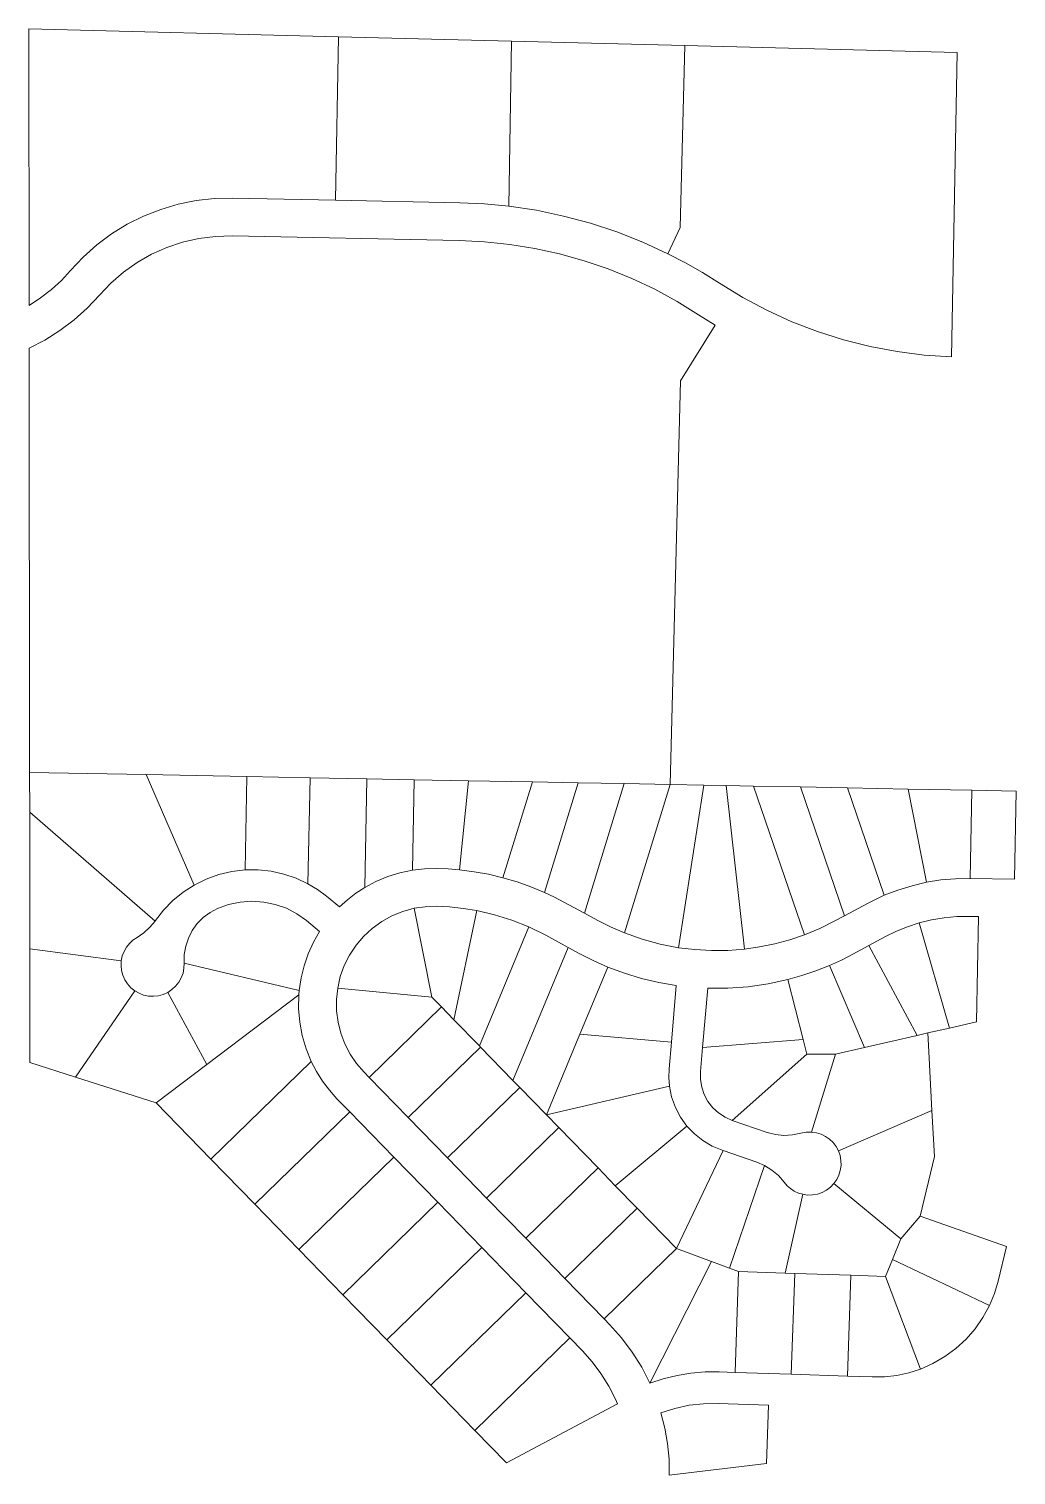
# Model space of a CAD drawing. Header units: feet. Extents: x 2741712 to 2750472, y 1004852 to 1013442.
# Drawn here: x 2748908 to 2750472, y 1004852 to 1007144 of the extents above; entities that cross this region are included whole.
import ezdxf

# ---------------------------------------------------------------- set-up
doc = ezdxf.new("R2010")
doc.units = ezdxf.units.FT
doc.header["$LTSCALE"] = 0.015
doc.header["$MEASUREMENT"] = 0
doc.layers.add('Carver County Parcels', color=7, linetype='Continuous')

msp = doc.modelspace()

# ---------------------------------------------------------------- linework, layer by layer
at = {"layer": 'Carver County Parcels', "lineweight": 5, "ltscale": 100}
for points in [[(2749398.1, 1007131.6), (2748907.8, 1007144.1), (2748908.2, 1006705.9), (2748926.3, 1006717.7), (2748943.3, 1006731), (2748959.2, 1006745.5), (2748973.9, 1006761.3), (2748993.8, 1006782.5), (2749015.5, 1006801.8), (2749038.9, 1006819.2), (2749063.6, 1006834.4), (2749089.6, 1006847.4), (2749116.6, 1006858.1), (2749144.5, 1006866.4), (2749173, 1006872.1), (2749201.9, 1006875.4), (2749231, 1006876), (2749393.4, 1006872.7)], [(2749668.3, 1006863.1), (2749711.9, 1006856.6), (2749755, 1006847.6), (2749797.6, 1006836.2), (2749839.4, 1006822.4), (2749880.4, 1006806.3), (2749920.5, 1006787.9), (2749939.6, 1006829.6), (2749947, 1007117.6), (2749947, 1007117.6), (2749672.6, 1007124.6)], [(2749920.5, 1006787.9), (2749948.2, 1006773.5), (2749975.4, 1006757.9), (2750001.9, 1006741.3), (2750038.9, 1006718.6), (2750077.3, 1006698.2), (2750116.8, 1006680.1), (2750157.3, 1006664.5), (2750198.7, 1006651.3), (2750240.8, 1006640.7), (2750283.5, 1006632.6), (2750326.6, 1006627.1), (2750370, 1006624.2), (2750379, 1007106.6), (2750379, 1007106.6), (2749947, 1007117.6)], [(2749923.8, 1005946.5), (2749940.1, 1006586.3), (2749995.3, 1006674.6), (2749969, 1006691.1), (2749934.8, 1006712.2), (2749899.4, 1006731.4), (2749863, 1006748.5), (2749825.7, 1006763.6), (2749787.6, 1006776.5), (2749748.8, 1006787.4), (2749709.5, 1006796), (2749669.8, 1006802.4), (2749629.8, 1006806.6), (2749589.6, 1006808.6), (2749229.7, 1006816.1), (2749229.7, 1006816.1), (2749203.3, 1006815.3), (2749177.1, 1006812), (2749151.3, 1006806.1), (2749126.3, 1006797.8), (2749102.1, 1006787), (2749079.2, 1006773.9), (2749057.6, 1006758.6), (2749037.6, 1006741.3), (2749019.4, 1006722.2), (2749000.2, 1006701.7), (2748979.4, 1006682.9), (2748957, 1006666), (2748933.2, 1006651), (2748908.3, 1006638.1), (2748908.9, 1005965.7)], [(2749093.5, 1005962.2), (2748908.9, 1005965.7), (2748909, 1005902.7), (2749107.6, 1005730.1), (2749108.3, 1005731.1), (2749121.2, 1005747.6), (2749135.8, 1005762.6), (2749152, 1005775.9), (2749169.6, 1005787.2)], [(2749250.4, 1005811.1), (2749271, 1005811.2), (2749291.6, 1005809), (2749311.7, 1005804.6), (2749331.3, 1005797.9), (2749350, 1005789.1), (2749353.2, 1005957.3), (2749353.2, 1005957.3)], [(2749253.2, 1005959.2), (2749353.2, 1005957.3), (2749443.1, 1005955.6), (2749518.1, 1005954.2), (2749604.5, 1005952.6), (2749705.6, 1005950.7), (2749778.4, 1005949.3)], [(2749443.1, 1005955.6), (2749439.9, 1005783.2), (2749457.7, 1005792.7), (2749476.3, 1005800.5), (2749495.6, 1005806.5), (2749515.4, 1005810.7), (2749518.1, 1005954.2), (2749518.1, 1005954.2)], [(2749604.5, 1005952.6), (2749590.2, 1005811.3), (2749613.3, 1005808.4), (2749636.3, 1005804.2), (2749659, 1005798.8)], [(2749705.6, 1005950.7), (2749659, 1005798.8), (2749681.4, 1005792.2), (2749703.4, 1005784.4), (2749725, 1005775.4), (2749778.4, 1005949.3), (2749778.4, 1005949.3)], [(2749725, 1005775.4), (2749740.5, 1005768.1), (2749755.7, 1005760.2), (2749788.2, 1005742.7), (2749851.2, 1005947.9), (2749851.2, 1005947.9), (2749778.4, 1005949.3)], [(2749788.2, 1005742.7), (2749809.5, 1005731.1), (2749830.3, 1005720.5), (2749851.7, 1005711.3), (2749924, 1005946.5), (2749923.8, 1005946.5), (2749923.8, 1005946.5), (2749851.2, 1005947.9)], [(2749851.7, 1005711.3), (2749879.6, 1005701.4), (2749908, 1005693.6), (2749937, 1005687.9), (2749977.2, 1005945.5), (2749977.2, 1005945.5), (2749924, 1005946.5)], [(2749937, 1005687.9), (2749963, 1005684.8), (2749989.2, 1005683.3), (2750015.4, 1005683.6), (2750041.5, 1005685.6), (2750012.8, 1005944.9), (2750012.8, 1005944.9), (2749977.2, 1005945.5)], [(2750056, 1005944.1), (2750012.8, 1005944.9)], [(2750130.4, 1005942.7), (2750056, 1005944.1), (2750136.6, 1005708.3), (2750161.2, 1005718.5), (2750185.1, 1005730.3), (2750200.2, 1005738.5)], [(2750263.1, 1005770.9), (2750284.9, 1005779.3), (2750307.2, 1005786.2), (2750329.9, 1005791.5), (2750300.9, 1005939.4), (2750300.9, 1005939.4), (2750204.9, 1005941.2)], [(2750402.1, 1005937.5), (2750300.9, 1005939.4)], [(2748909, 1005902.7), (2748909.2, 1005686.3), (2749054.2, 1005667.3), (2749055.8, 1005674.9), (2749058.5, 1005682.1), (2749062.3, 1005688.8), (2749067, 1005694.8), (2749072.7, 1005700), (2749079.1, 1005704.3), (2749089.8, 1005711.5), (2749099.4, 1005720.2), (2749107.6, 1005730.1), (2749107.6, 1005730.1)], [(2749515.4, 1005810.7), (2749534.7, 1005813), (2749554, 1005813.5), (2749572.1, 1005812.8), (2749590.2, 1005811.3)], [(2750329.9, 1005791.5), (2750352.9, 1005795.2), (2750376.1, 1005797.2), (2750399.5, 1005797.6)], [(2749350, 1005789.1), (2749365, 1005780.1), (2749379.1, 1005769.7), (2749400.1, 1005752.6), (2749412.5, 1005763.9), (2749425.8, 1005774.1), (2749439.9, 1005783.2)], [(2749518.2, 1005750.3), (2749500.3, 1005745.4), (2749483.1, 1005738.4), (2749466.8, 1005729.3), (2749451.8, 1005718.4), (2749438.1, 1005705.8), (2749426.1, 1005691.7), (2749415.8, 1005676.2), (2749407.5, 1005659.5), (2749401.2, 1005642.1), (2749397.1, 1005623.9), (2749546.2, 1005609.6), (2749546.2, 1005609.6)], [(2749617.5, 1005746.8), (2749596.1, 1005750.2), (2749574.5, 1005752.5), (2749552.9, 1005753.5), (2749552.9, 1005753.5), (2749535.5, 1005752.9), (2749518.2, 1005750.3), (2749546.2, 1005609.6), (2749561.4, 1005594), (2749581.3, 1005573.5)], [(2750318.6, 1005727.1), (2750300.3, 1005721.1), (2750282.6, 1005713.9), (2750265.4, 1005705.4), (2750239, 1005691.3), (2750315.6, 1005548.9), (2750332.2, 1005552.7), (2750366.5, 1005560.6), (2750366.5, 1005560.6)], [(2749623.5, 1005530.2), (2749674.7, 1005477.6), (2749762.5, 1005688.3), (2749727.1, 1005707.5), (2749727.1, 1005707.5), (2749700.2, 1005720.8)], [(2750041.5, 1005685.6), (2750065.7, 1005689.1), (2750089.7, 1005694), (2750113.4, 1005700.5), (2750136.6, 1005708.3)], [(2748909.2, 1005686.3), (2748909.4, 1005505.7), (2748981.6, 1005482.7)], [(2749825.4, 1005657.2), (2749802.9, 1005667.2), (2749780.9, 1005678.3), (2749780.9, 1005678.3), (2749762.5, 1005688.3)], [(2750239, 1005691.3), (2750213.5, 1005677.5), (2750195.2, 1005668.2), (2750176.6, 1005659.8), (2750232.1, 1005529.6), (2750315.6, 1005548.9), (2750315.6, 1005548.9)], [(2749075.5, 1005619.6), (2749069.4, 1005624.5), (2749064.1, 1005630.4), (2749059.8, 1005637), (2749056.6, 1005644.1), (2749054.6, 1005651.7), (2749053.8, 1005659.5), (2749054.2, 1005667.3), (2749054.2, 1005667.3)], [(2749153.7, 1005663.6), (2749153.5, 1005655.6), (2749152, 1005647.7), (2749149.2, 1005640.1), (2749145.3, 1005633.1), (2749140.3, 1005626.8), (2749134.4, 1005621.4), (2749127.7, 1005617), (2749189.9, 1005502.8)], [(2750176.6, 1005659.8), (2750154.9, 1005651.2), (2750132.8, 1005643.7), (2750110.4, 1005637.3), (2750134.6, 1005542.3), (2750140.5, 1005519.1), (2750186, 1005519), (2750232.1, 1005529.6), (2750232.1, 1005529.6)], [(2750110.4, 1005637.3), (2750079.1, 1005630.5), (2750047.4, 1005625.9), (2750015.5, 1005623.6), (2749983.4, 1005623.5), (2749975.3, 1005529.8), (2750134.6, 1005542.3), (2750134.6, 1005542.3)], [(2749127.7, 1005617), (2749120.5, 1005613.8), (2749112.9, 1005611.7), (2749105.1, 1005610.9), (2749097.3, 1005611.3), (2749089.6, 1005612.9), (2749082.3, 1005615.7), (2749075.5, 1005619.6), (2748981.6, 1005482.7), (2749109.4, 1005441.9)], [(2749355.2, 1005507.7), (2749347, 1005527.8), (2749340.9, 1005548.5), (2749336.9, 1005569.8), (2749335.1, 1005591.4), (2749335.5, 1005613), (2749189.9, 1005502.8), (2749109.4, 1005441.9), (2749196.1, 1005352.9)], [(2749335.5, 1005613), (2749336.1, 1005620.2), (2749336.1, 1005620.2)], [(2749397.1, 1005623.9), (2749395.2, 1005605.9), (2749395.4, 1005587.8), (2749397.7, 1005569.8), (2749402.1, 1005552.2), (2749408.5, 1005535.3), (2749416.9, 1005519.2), (2749427.1, 1005504.2), (2749438.9, 1005490.5), (2749446.7, 1005482.4)], [(2749561.4, 1005594), (2749446.7, 1005482.4), (2749508.8, 1005418.7), (2749623.5, 1005530.2), (2749621.6, 1005532.1)], [(2749685.5, 1005466.5), (2749727.8, 1005423), (2749781, 1005550.8)], [(2750186, 1005519), (2750147.9, 1005395.7), (2750155.6, 1005394.6), (2750163.1, 1005392.3), (2750170.2, 1005388.8), (2750176.6, 1005384.3), (2750182.3, 1005378.9), (2750187, 1005372.6), (2750190.7, 1005365.7), (2750338.7, 1005430.1), (2750334.3, 1005512.7), (2750334.3, 1005512.7), (2750332.2, 1005552.7)], [(2749922.8, 1005468.4), (2749921.7, 1005482.1), (2749922.1, 1005495.9), (2749925.8, 1005538.1), (2749925.8, 1005538.1)], [(2749975.3, 1005529.8), (2749971.9, 1005491.5), (2749971.9, 1005479.1), (2749973.9, 1005466.8), (2749977.9, 1005455.1), (2749983.8, 1005444.1), (2749991.4, 1005434.3), (2750000.6, 1005425.9), (2750011, 1005419.1), (2750022.4, 1005414.1)], [(2750140.5, 1005519.1), (2750022.4, 1005414.1), (2750077.7, 1005395.2), (2750090.8, 1005391.8), (2750104.3, 1005390.4), (2750117.8, 1005391.1), (2750131, 1005393.8), (2750139.4, 1005395.5), (2750147.9, 1005395.7)], [(2749416.3, 1005427.7), (2749395.9, 1005448.6), (2749395.9, 1005448.6), (2749383.9, 1005462.1), (2749373.1, 1005476.4), (2749363.5, 1005491.7), (2749355.2, 1005507.7), (2749196.1, 1005352.9), (2749265.8, 1005281.2)], [(2749508.8, 1005418.7), (2749570.9, 1005354.9), (2749685.5, 1005466.5), (2749674.7, 1005477.6), (2749674.7, 1005477.6)], [(2749950.5, 1005405.1), (2749940.3, 1005419.3), (2749932.2, 1005434.8), (2749926.3, 1005451.3), (2749922.8, 1005468.4), (2749727.8, 1005423), (2749747.6, 1005402.7), (2749809.6, 1005338.9), (2749837, 1005310.7)], [(2750320, 1005262.5), (2750342.6, 1005356.7), (2750342.6, 1005356.7), (2750338.7, 1005430.1)], [(2749570.9, 1005354.9), (2749632.9, 1005291.1), (2749747.6, 1005402.7)], [(2750007.7, 1005366.3), (2750006.2, 1005366.8), (2750006.2, 1005366.8), (2749990.4, 1005373.4), (2749975.7, 1005382.1), (2749962.3, 1005392.8), (2749950.5, 1005405.1), (2749837, 1005310.7), (2749871.7, 1005275.1), (2749933.8, 1005211.3)], [(2749555.8, 1005284.4), (2749486, 1005356)], [(2750190.7, 1005365.7), (2750193.2, 1005358.3), (2750194.6, 1005350.6), (2750194.7, 1005342.7), (2750193.6, 1005334.9), (2750191.4, 1005327.4), (2750187.9, 1005320.4), (2750183.4, 1005313.9), (2750289.6, 1005226.4)], [(2749632.9, 1005291.1), (2749695, 1005227.3), (2749809.6, 1005338.9), (2749809.6, 1005338.9)], [(2750017.9, 1005180), (2750032.3, 1005174.6), (2750106.2, 1005172.2), (2750134, 1005297), (2750127.1, 1005299), (2750120.6, 1005302), (2750114.6, 1005306), (2750109.2, 1005310.7), (2750104.5, 1005316.2), (2750104.5, 1005316.2), (2750095.6, 1005326.6), (2750085.2, 1005335.5), (2750073.6, 1005342.7)], [(2750183.4, 1005313.9), (2750178, 1005308.3), (2750171.7, 1005303.6), (2750164.8, 1005299.9), (2750157.3, 1005297.3), (2750149.6, 1005296), (2750141.8, 1005295.9), (2750134, 1005297)], [(2749625.5, 1005212.7), (2749555.8, 1005284.4), (2749405.3, 1005137.9), (2749475, 1005066.3)], [(2749695, 1005227.3), (2749757, 1005163.5), (2749871.7, 1005275.1)], [(2749335.5, 1005209.6), (2749405.3, 1005137.9)], [(2749757, 1005163.5), (2749819.1, 1005099.8), (2749933.8, 1005211.3), (2749933.8, 1005211.3)], [(2749819.1, 1005099.8), (2749827.8, 1005090.9), (2749846.7, 1005069.7), (2749863.8, 1005046.9), (2749878.9, 1005022.9), (2749891.9, 1004997.6), (2749989.5, 1005190.6), (2749989.5, 1005190.6)], [(2750032.3, 1005174.6), (2750027, 1005014.7), (2750115.9, 1005011.8), (2750121.3, 1005171.7), (2750106.2, 1005172.2), (2750106.2, 1005172.2)], [(2750276.2, 1005193.6), (2750265.3, 1005166.9)], [(2750115.9, 1005011.8), (2750204.9, 1005008.8), (2750210.2, 1005168.7), (2750210.2, 1005168.7), (2750121.3, 1005171.7)], [(2750204.9, 1005008.8), (2750244.2, 1005007.5), (2750263.6, 1005007.8), (2750282.9, 1005010), (2750301.9, 1005014.1), (2750320.4, 1005020), (2750265.3, 1005166.9), (2750265.3, 1005166.9), (2750210.2, 1005168.7)], [(2749544.7, 1004994.6), (2749614.5, 1004922.9), (2749765, 1005069.4), (2749765, 1005069.4), (2749695.2, 1005141)], [(2750320.4, 1005020), (2750340.3, 1005028.8), (2750359.2, 1005039.7), (2750376.8, 1005052.6), (2750392.8, 1005067.3), (2750407.1, 1005083.7), (2750419.5, 1005101.6), (2750429.9, 1005120.7), (2750429.9, 1005120.7)], [(2749614.5, 1004922.9), (2749664.7, 1004871.4), (2749840.7, 1004964.9), (2749837.4, 1004972.4), (2749826.7, 1004993.2), (2749814.3, 1005013), (2749800.3, 1005031.6), (2749784.8, 1005049), (2749784.8, 1005049), (2749765, 1005069.4)], [(2749891.9, 1004997.6), (2749913.1, 1005004.6), (2749934.9, 1005009.9), (2749956.9, 1005013.5), (2749979.2, 1005015.4), (2750001.6, 1005015.6), (2750027, 1005014.7)]]:
    msp.add_lwpolyline(points, dxfattribs=at)
for points in [[(2749672.6, 1007124.6), (2749398.1, 1007131.6), (2749393.4, 1006872.7), (2749590.8, 1006868.6), (2749629.6, 1006866.8), (2749668.3, 1006863.1), (2749672.6, 1007124.6)], [(2749253.2, 1005959.2), (2749093.5, 1005962.2), (2749169.6, 1005787.2), (2749188.6, 1005796.6), (2749208.6, 1005803.8), (2749229.3, 1005808.7), (2749250.4, 1005811.1), (2749253.2, 1005959.2)], [(2750204.9, 1005941.2), (2750130.4, 1005942.7), (2750200.2, 1005738.5), (2750236.9, 1005758.2), (2750263.1, 1005770.9), (2750204.9, 1005941.2)], [(2750472.1, 1005936.2), (2750402.1, 1005937.5), (2750399.5, 1005797.6), (2750469.4, 1005796.3), (2750472.1, 1005936.2)], [(2749347.5, 1005730.9), (2749332.3, 1005741.7), (2749315.7, 1005750.3), (2749298.1, 1005756.5), (2749279.8, 1005760.2), (2749261.1, 1005761.5), (2749242.5, 1005760.1), (2749224.3, 1005756.3), (2749206.7, 1005749.9), (2749194.8, 1005743.6), (2749184, 1005735.5), (2749174.6, 1005726), (2749166.7, 1005715), (2749160.5, 1005703.1), (2749156.3, 1005690.3), (2749154, 1005677.1), (2749153.7, 1005663.6), (2749336.1, 1005620.2), (2749339, 1005640), (2749343.8, 1005659.4), (2749350.4, 1005678.3), (2749358.6, 1005696.5), (2749368.5, 1005713.8), (2749347.5, 1005730.9)], [(2749700.2, 1005720.8), (2749673.3, 1005731.5), (2749645.7, 1005740.2), (2749617.5, 1005746.8), (2749581.3, 1005573.5), (2749621.6, 1005532.1), (2749700.2, 1005720.8)], [(2750398.3, 1005737.6), (2750378.2, 1005737.2), (2750358.1, 1005735.3), (2750338.2, 1005732), (2750318.6, 1005727.1), (2750366.5, 1005560.6), (2750409.6, 1005570.6), (2750412.7, 1005737.3), (2750398.3, 1005737.6)], [(2749933.6, 1005627.8), (2749905.9, 1005632.6), (2749878.6, 1005639.2), (2749851.7, 1005647.4), (2749825.4, 1005657.2), (2749781, 1005550.8), (2749925.8, 1005538.1), (2749933.6, 1005627.8)], [(2749486, 1005356), (2749416.3, 1005427.7), (2749265.8, 1005281.2), (2749335.5, 1005209.6), (2749486, 1005356)], [(2750061.5, 1005347.8), (2750007.7, 1005366.3), (2749933.8, 1005211.3), (2749989.5, 1005190.6), (2750017.9, 1005180), (2750073.6, 1005342.7), (2750061.5, 1005347.8)], [(2750456.7, 1005214.4), (2750320, 1005262.5), (2750289.6, 1005226.4), (2750276.2, 1005193.6), (2750429.9, 1005120.7), (2750437.7, 1005139.7), (2750443.5, 1005159.3), (2750456.7, 1005214.4)], [(2749695.2, 1005141), (2749625.5, 1005212.7), (2749475, 1005066.3), (2749544.7, 1004994.6), (2749695.2, 1005141)], [(2750000, 1004965.6), (2749976.9, 1004965.2), (2749953.9, 1004962.6), (2749931.4, 1004957.8), (2749909.4, 1004950.8), (2749915.4, 1004926.5), (2749919.7, 1004901.9), (2749922.1, 1004877), (2749922.6, 1004852), (2750076.8, 1004870.3), (2750079.9, 1004962.9), (2750000, 1004965.6)]]:
    msp.add_lwpolyline(points, close=True, dxfattribs=at)

doc.saveas('drawing.dxf')
